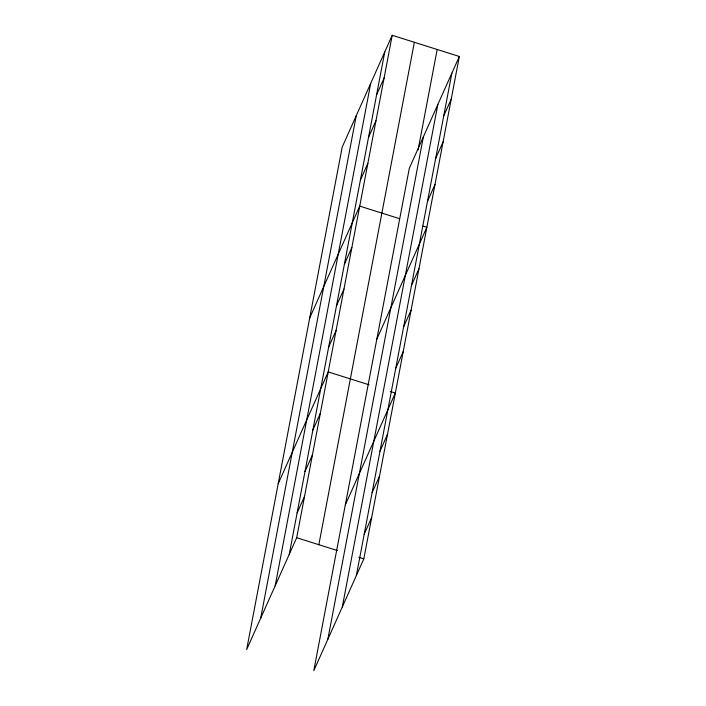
<?xml version="1.0" encoding="UTF-8"?>
<svg xmlns="http://www.w3.org/2000/svg" width="706" height="706" viewBox="0 0 706 706"><rect width="100%" height="100%" fill="white"/><g stroke="black" fill="none" stroke-linecap="round" stroke-linejoin="round"><path stroke-width="1.06" d="M260.708 618.147L356.239 115.731M275.181 585.803L370.703 83.387M289.222 554.413L384.744 51.997M392.209 35.3L342.189 147.122L246.668 649.529L296.688 537.716L392.209 35.3L459.332 56.471L363.811 558.878L313.791 670.7L409.312 168.284L459.332 56.471M318.838 544.697L414.36 42.289M418.102 149.84L437.182 49.482M327.831 639.309L423.353 136.893M342.295 606.975L437.817 104.559M356.336 575.584L451.858 73.168M376.625 94.701L384.09 78.004M368.506 137.414L375.971 120.708M360.387 180.118L367.852 163.413M309.713 317.938L359.733 206.117L399.517 218.666M344.387 264.273L351.853 247.568M336.506 305.716L343.972 289.019M328.625 347.167L336.091 330.47M278.19 483.734L328.211 371.921L369.035 384.788M443.739 115.872L451.213 99.175M312.864 430.069L320.33 413.363M435.62 158.576L443.094 141.88M304.983 471.52L312.449 454.814M427.501 201.281L434.967 184.584M297.102 512.962L304.568 496.265M376.836 339.109L426.848 227.288L422.823 226.017M411.501 285.436L418.967 268.739M403.62 326.887L411.086 310.19M395.739 368.338L403.205 351.632M345.313 504.905L395.325 393.083L390.294 391.495M379.978 451.231L387.444 434.534M372.097 492.682L379.572 475.985M364.217 534.133L371.691 517.436M296.688 537.716L337.512 550.592M358.772 557.299L363.811 558.878"/></g></svg>
